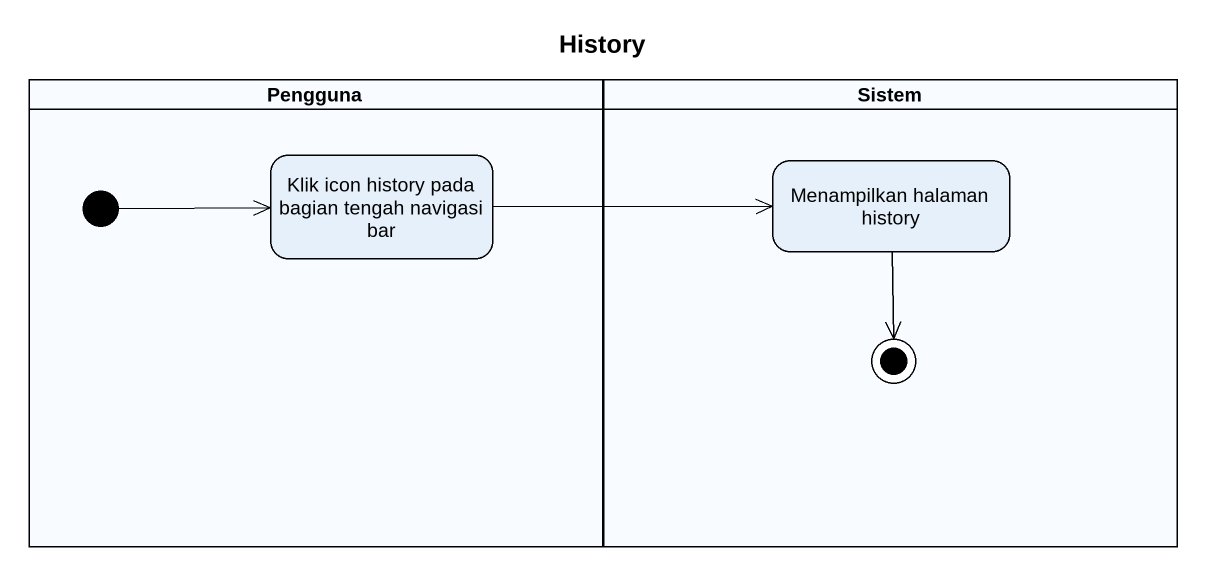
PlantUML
@startuml
title History
hide empty description
state Pengguna <<partition>> {
  state "Klik icon history pada bagian tengah navigasi bar" as Klik_icon_history_pada
  [*] -right-> Klik_icon_history_pada
}
state Sistem <<partition>> {
  state "Menampilkan halaman history" as Menampilkan_halaman_history
  Menampilkan_halaman_history --> [*]
}
Klik_icon_history_pada -right-> Menampilkan_halaman_history
@enduml
